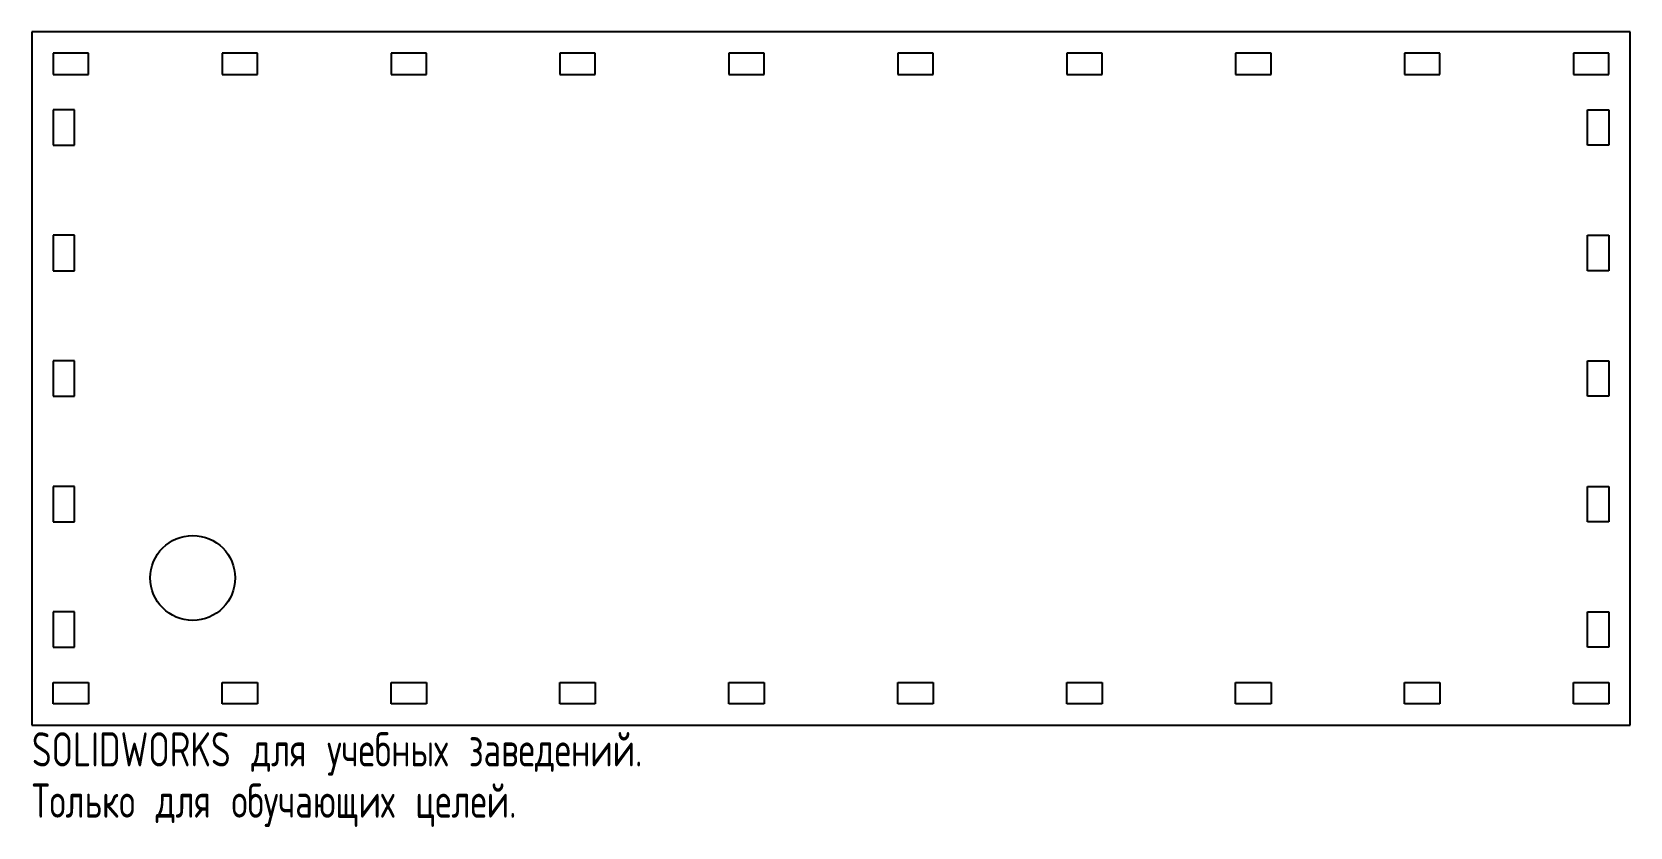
# Model space of a CAD drawing. Extents: x -115 to 111, y -41 to 71.
import ezdxf

# ---------------------------------------------------------------- set-up
doc = ezdxf.new("R2010")
doc.units = 0
doc.layers.get('0').update_dxf_attribs({"linetype": 'CONTINUOUS'})
doc.styles.add('SLDTEXTSTYLE0', font='TXT', dxfattribs={"width": 0.7, "bigfont": 'bigfont'})

msp = doc.modelspace()

# ---------------------------------------------------------------- linework, layer by layer
at = {"color": 7, "linetype": 'CONTINUOUS'}
for p, q in [((-114.84, 71.47), (-114.84, -26.53)), ((111.16, 71.47), (-114.84, 71.47)), ((111.16, -26.53), (111.16, 71.47)), ((-106.84, 68.47), (-111.84, 68.47)), ((-111.84, 68.47), (-111.84, 65.47)), ((-106.84, 65.47), (-106.84, 68.47)), ((-82.95, 68.47), (-87.95, 68.47)), ((-87.95, 68.47), (-87.95, 65.47)), ((-82.95, 65.47), (-82.95, 68.47)), ((-59.06, 68.47), (-64.06, 68.47)), ((-64.06, 68.47), (-64.06, 65.47)), ((-59.06, 65.47), (-59.06, 68.47)), ((-35.17, 68.47), (-40.17, 68.47)), ((-40.17, 68.47), (-40.17, 65.47)), ((-35.17, 65.47), (-35.17, 68.47)), ((-11.28, 68.47), (-16.28, 68.47)), ((-16.28, 68.47), (-16.28, 65.47)), ((-11.28, 65.47), (-11.28, 68.47)), ((12.61, 68.47), (7.61, 68.47)), ((7.61, 68.47), (7.61, 65.47)), ((12.61, 65.47), (12.61, 68.47)), ((36.5, 68.47), (31.5, 68.47)), ((31.5, 68.47), (31.5, 65.47)), ((36.5, 65.47), (36.5, 68.47)), ((60.39, 68.47), (55.39, 68.47)), ((55.39, 68.47), (55.39, 65.47)), ((60.39, 65.47), (60.39, 68.47)), ((84.28, 68.47), (79.28, 68.47)), ((79.28, 68.47), (79.28, 65.47)), ((84.28, 65.47), (84.28, 68.47)), ((108.16, 68.47), (103.16, 68.47)), ((103.16, 68.47), (103.16, 65.47)), ((108.16, 65.47), (108.16, 68.47)), ((-111.84, 65.47), (-106.84, 65.47)), ((-87.95, 65.47), (-82.95, 65.47)), ((-64.06, 65.47), (-59.06, 65.47)), ((-40.17, 65.47), (-35.17, 65.47)), ((-16.28, 65.47), (-11.28, 65.47)), ((7.61, 65.47), (12.61, 65.47)), ((31.5, 65.47), (36.5, 65.47)), ((55.39, 65.47), (60.39, 65.47)), ((79.28, 65.47), (84.28, 65.47)), ((103.16, 65.47), (108.16, 65.47)), ((-111.84, 60.47), (-111.84, 55.47)), ((-108.84, 60.47), (-111.84, 60.47)), ((-108.84, 55.47), (-108.84, 60.47)), ((105.16, 60.47), (108.16, 60.47)), ((105.16, 55.47), (105.16, 60.47)), ((108.16, 60.47), (108.16, 55.47)), ((-111.84, 55.47), (-108.84, 55.47)), ((108.16, 55.47), (105.16, 55.47)), ((-111.84, 42.72), (-111.84, 37.72)), ((-108.84, 42.72), (-111.84, 42.72)), ((-108.84, 37.72), (-108.84, 42.72)), ((105.16, 42.72), (108.16, 42.72)), ((105.16, 37.72), (105.16, 42.72)), ((108.16, 42.72), (108.16, 37.72)), ((-111.84, 37.72), (-108.84, 37.72)), ((108.16, 37.72), (105.16, 37.72)), ((-111.84, 24.97), (-111.84, 19.97)), ((-108.84, 24.97), (-111.84, 24.97)), ((-108.84, 19.97), (-108.84, 24.97)), ((105.16, 24.97), (108.16, 24.97)), ((105.16, 19.97), (105.16, 24.97)), ((108.16, 24.97), (108.16, 19.97)), ((-111.84, 19.97), (-108.84, 19.97)), ((108.16, 19.97), (105.16, 19.97)), ((-111.84, 7.22), (-111.84, 2.22)), ((-108.84, 7.22), (-111.84, 7.22)), ((-108.84, 2.22), (-108.84, 7.22)), ((105.16, 7.22), (108.16, 7.22)), ((105.16, 2.22), (105.16, 7.22)), ((108.16, 7.22), (108.16, 2.22)), ((-111.84, 2.22), (-108.84, 2.22)), ((108.16, 2.22), (105.16, 2.22)), ((-111.84, -10.53), (-111.84, -15.53)), ((-108.84, -10.53), (-111.84, -10.53)), ((-108.84, -15.53), (-108.84, -10.53)), ((105.16, -10.53), (108.16, -10.53)), ((105.16, -15.53), (105.16, -10.53)), ((108.16, -10.53), (108.16, -15.53)), ((-111.84, -15.53), (-108.84, -15.53)), ((108.16, -15.53), (105.16, -15.53)), ((-111.84, -20.53), (-106.84, -20.53)), ((-111.84, -23.53), (-111.84, -20.53)), ((-106.84, -20.53), (-106.84, -23.53)), ((-87.95, -20.53), (-82.95, -20.53)), ((-87.95, -23.53), (-87.95, -20.53)), ((-82.95, -20.53), (-82.95, -23.53)), ((-64.06, -20.53), (-59.06, -20.53)), ((-64.06, -23.53), (-64.06, -20.53)), ((-59.06, -20.53), (-59.06, -23.53)), ((-40.17, -20.53), (-35.17, -20.53)), ((-40.17, -23.53), (-40.17, -20.53)), ((-35.17, -20.53), (-35.17, -23.53)), ((-16.28, -20.53), (-11.28, -20.53)), ((-16.28, -23.53), (-16.28, -20.53)), ((-11.28, -20.53), (-11.28, -23.53)), ((7.61, -20.53), (12.61, -20.53)), ((7.61, -23.53), (7.61, -20.53)), ((12.61, -20.53), (12.61, -23.53)), ((31.5, -20.53), (36.5, -20.53)), ((31.5, -23.53), (31.5, -20.53)), ((36.5, -20.53), (36.5, -23.53)), ((55.39, -20.53), (60.39, -20.53)), ((55.39, -23.53), (55.39, -20.53)), ((60.39, -20.53), (60.39, -23.53)), ((79.28, -20.53), (84.28, -20.53)), ((79.28, -23.53), (79.28, -20.53)), ((84.28, -20.53), (84.28, -23.53)), ((103.16, -20.53), (108.16, -20.53)), ((103.16, -23.53), (103.16, -20.53)), ((108.16, -20.53), (108.16, -23.53)), ((-106.84, -23.53), (-111.84, -23.53)), ((-82.95, -23.53), (-87.95, -23.53)), ((-59.06, -23.53), (-64.06, -23.53)), ((-35.17, -23.53), (-40.17, -23.53)), ((-11.28, -23.53), (-16.28, -23.53)), ((12.61, -23.53), (7.61, -23.53)), ((36.5, -23.53), (31.5, -23.53)), ((60.39, -23.53), (55.39, -23.53)), ((84.28, -23.53), (79.28, -23.53)), ((108.16, -23.53), (103.16, -23.53)), ((-114.84, -26.53), (111.16, -26.53))]:
    msp.add_line(p, q, dxfattribs=at)
msp.add_circle((-92.1, -5.73), 6, dxfattribs=at)

# ---------------------------------------------------------------- texts
at = {"color": 7, "linetype": 'CONTINUOUS', "char_height": 4.8336, "attachment_point": 1, "style": 'SLDTEXTSTYLE0'}
for s, insert in [('SOLIDWORKS для учебных заведений.', (-114.84, -27.55)), ('Только для обучающих целей.', (-114.84, -34.8))]:
    msp.add_mtext(s, dxfattribs=dict(at, insert=insert))

doc.saveas('drawing.dxf')
